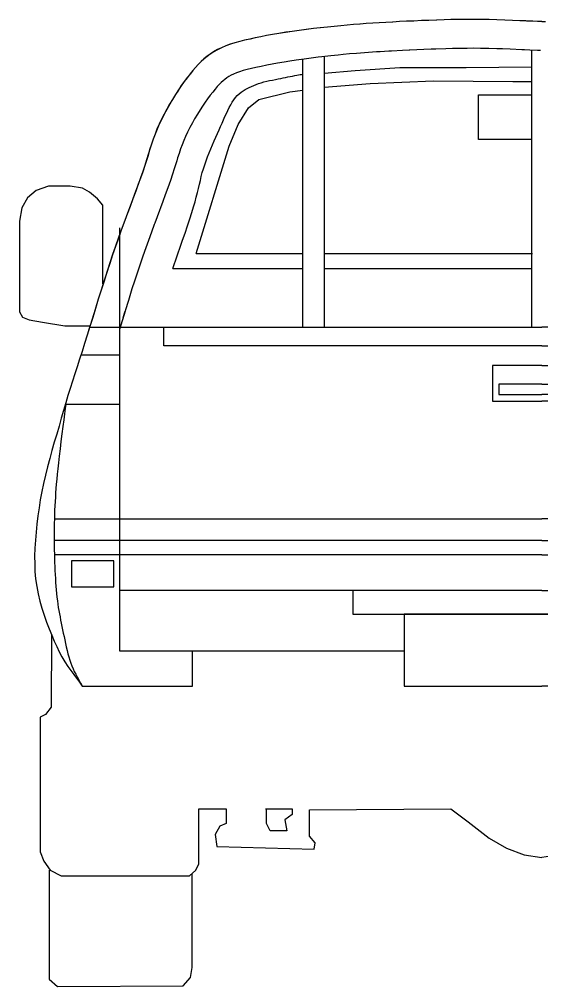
# Model space of a CAD drawing. Header units: millimetres. Extents: x -3256.2 to -3254.44, y 1846.43 to 1848.06.
# Drawn here: x -3256.203 to -3255.322, y 1846.425 to 1848.058 of the extents above; entities that cross this region are included whole.
import ezdxf

# ---------------------------------------------------------------- set-up
doc = ezdxf.new("R2010")
doc.units = ezdxf.units.MM
doc.header["$LTSCALE"] = 10
doc.layers.add('Veículos', color=2, linetype='Continuous')

msp = doc.modelspace()

# ---------------------------------------------------------------- linework, layer by layer
at = {"layer": 'Veículos'}
for p, q in [((-3255.6952, 1848.0436), (-3255.7071, 1848.0422)), ((-3255.6959, 1848.0435), (-3255.7068, 1848.0422)), ((-3255.6831, 1848.0449), (-3255.6959, 1848.0435)), ((-3255.6835, 1848.0449), (-3255.6952, 1848.0436)), ((-3255.6721, 1848.0461), (-3255.6835, 1848.0449)), ((-3255.6723, 1848.0461), (-3255.6831, 1848.0449)), ((-3255.6607, 1848.0472), (-3255.6723, 1848.0461)), ((-3255.661, 1848.0472), (-3255.6721, 1848.0461)), ((-3255.6501, 1848.0482), (-3255.661, 1848.0472)), ((-3255.6503, 1848.0482), (-3255.6607, 1848.0472)), ((-3255.6392, 1848.0492), (-3255.6503, 1848.0482)), ((-3255.6393, 1848.0492), (-3255.6501, 1848.0482)), ((-3255.6285, 1848.05), (-3255.6393, 1848.0492)), ((-3255.6283, 1848.05), (-3255.6392, 1848.0492)), ((-3255.6178, 1848.0508), (-3255.6285, 1848.05)), ((-3255.6178, 1848.0508), (-3255.6283, 1848.05)), ((-3255.6069, 1848.0515), (-3255.6178, 1848.0508)), ((-3255.607, 1848.0515), (-3255.6178, 1848.0508)), ((-3255.5963, 1848.0521), (-3255.607, 1848.0515)), ((-3255.596, 1848.0521), (-3255.6069, 1848.0515)), ((-3255.5849, 1848.0528), (-3255.5963, 1848.0521)), ((-3255.5849, 1848.0528), (-3255.596, 1848.0521)), ((-3255.5735, 1848.0534), (-3255.5849, 1848.0528)), ((-3255.5728, 1848.0534), (-3255.5849, 1848.0528)), ((-3255.5619, 1848.054), (-3255.5735, 1848.0534)), ((-3255.5618, 1848.054), (-3255.5728, 1848.0534)), ((-3255.5499, 1848.0546), (-3255.5619, 1848.054)), ((-3255.55, 1848.0546), (-3255.5618, 1848.054)), ((-3255.5375, 1848.0551), (-3255.55, 1848.0546)), ((-3255.5375, 1848.0551), (-3255.5499, 1848.0546)), ((-3255.5249, 1848.0557), (-3255.5375, 1848.0551)), ((-3255.5249, 1848.0557), (-3255.5375, 1848.0551)), ((-3255.5121, 1848.0562), (-3255.5249, 1848.0557)), ((-3255.5121, 1848.0562), (-3255.5249, 1848.0557)), ((-3255.4992, 1848.0567), (-3255.5121, 1848.0562)), ((-3255.4988, 1848.0567), (-3255.5121, 1848.0562)), ((-3255.4863, 1848.0571), (-3255.4992, 1848.0567)), ((-3255.4863, 1848.0571), (-3255.4988, 1848.0567)), ((-3255.4734, 1848.0574), (-3255.4863, 1848.0571)), ((-3255.4749, 1848.0574), (-3255.4863, 1848.0571)), ((-3255.4594, 1848.0577), (-3255.4749, 1848.0574)), ((-3255.4607, 1848.0577), (-3255.4734, 1848.0574)), ((-3255.4482, 1848.0579), (-3255.4607, 1848.0577)), ((-3255.4482, 1848.0579), (-3255.4594, 1848.0577)), ((-3255.436, 1848.0579), (-3255.4482, 1848.0579)), ((-3255.436, 1848.0579), (-3255.4482, 1848.0579)), ((-3255.4236, 1848.0578), (-3255.436, 1848.0579)), ((-3255.4236, 1848.0578), (-3255.436, 1848.0579)), ((-3255.4106, 1848.0576), (-3255.4236, 1848.0578)), ((-3255.4106, 1848.0576), (-3255.4236, 1848.0578)), ((-3255.3973, 1848.0572), (-3255.4106, 1848.0576)), ((-3255.3974, 1848.0572), (-3255.4106, 1848.0576)), ((-3255.384, 1848.0567), (-3255.3974, 1848.0572)), ((-3255.384, 1848.0567), (-3255.3973, 1848.0572)), ((-3255.371, 1848.0562), (-3255.384, 1848.0567)), ((-3255.371, 1848.0562), (-3255.384, 1848.0567)), ((-3255.3587, 1848.0556), (-3255.371, 1848.0562)), ((-3255.3567, 1848.0556), (-3255.371, 1848.0562)), ((-3255.3473, 1848.0551), (-3255.3587, 1848.0556)), ((-3255.3484, 1848.0552), (-3255.3567, 1848.0556)), ((-3255.3369, 1848.0546), (-3255.3484, 1848.0552)), ((-3255.3372, 1848.0546), (-3255.3473, 1848.0551)), ((-3255.3286, 1848.0542), (-3255.3372, 1848.0546)), ((-3255.3283, 1848.0542), (-3255.3369, 1848.0546)), ((-3255.3218, 1848.054), (-3255.3286, 1848.0542)), ((-3255.3219, 1848.054), (-3255.3283, 1848.0542)), ((-3255.3218, 1848.054), (-3255.3151, 1848.0542)), ((-3255.8053, 1848.0265), (-3255.8143, 1848.0246)), ((-3255.8055, 1848.0265), (-3255.8137, 1848.0247)), ((-3255.7959, 1848.0284), (-3255.8055, 1848.0265)), ((-3255.7959, 1848.0284), (-3255.8053, 1848.0265)), ((-3255.7862, 1848.0304), (-3255.7959, 1848.0284)), ((-3255.7862, 1848.0304), (-3255.7959, 1848.0284)), ((-3255.7761, 1848.0323), (-3255.7862, 1848.0304)), ((-3255.7761, 1848.0323), (-3255.7862, 1848.0304)), ((-3255.7654, 1848.0341), (-3255.7761, 1848.0323)), ((-3255.7654, 1848.0341), (-3255.7761, 1848.0323)), ((-3255.7536, 1848.036), (-3255.7654, 1848.0341)), ((-3255.7542, 1848.0359), (-3255.7654, 1848.0341)), ((-3255.7427, 1848.0376), (-3255.7542, 1848.0359)), ((-3255.7432, 1848.0375), (-3255.7536, 1848.036)), ((-3255.7309, 1848.0392), (-3255.7432, 1848.0375)), ((-3255.7309, 1848.0392), (-3255.7427, 1848.0376)), ((-3255.719, 1848.0408), (-3255.7309, 1848.0392)), ((-3255.7194, 1848.0407), (-3255.7309, 1848.0392)), ((-3255.7068, 1848.0422), (-3255.7194, 1848.0407)), ((-3255.7071, 1848.0422), (-3255.719, 1848.0408)), ((-3255.862, 1848.0101), (-3255.8689, 1848.0067)), ((-3255.862, 1848.0101), (-3255.8687, 1848.0068)), ((-3255.8549, 1848.0131), (-3255.862, 1848.0101)), ((-3255.8551, 1848.013), (-3255.862, 1848.0101)), ((-3255.8472, 1848.0159), (-3255.8551, 1848.013)), ((-3255.8474, 1848.0158), (-3255.8549, 1848.0131)), ((-3255.8396, 1848.0183), (-3255.8474, 1848.0158)), ((-3255.8398, 1848.0182), (-3255.8472, 1848.0159)), ((-3255.8314, 1848.0205), (-3255.8398, 1848.0182)), ((-3255.8315, 1848.0205), (-3255.8396, 1848.0183)), ((-3255.8231, 1848.0226), (-3255.8315, 1848.0205)), ((-3255.8234, 1848.0225), (-3255.8314, 1848.0205)), ((-3255.8137, 1848.0247), (-3255.8234, 1848.0225)), ((-3255.8143, 1848.0246), (-3255.8231, 1848.0226)), ((-3255.8866, 1847.9954), (-3255.892, 1847.9909)), ((-3255.8867, 1847.9953), (-3255.8918, 1847.9911)), ((-3255.8812, 1847.9993), (-3255.8867, 1847.9953)), ((-3255.8811, 1847.9994), (-3255.8866, 1847.9954)), ((-3255.8753, 1848.0031), (-3255.8812, 1847.9993)), ((-3255.8755, 1848.003), (-3255.8811, 1847.9994)), ((-3255.8687, 1848.0068), (-3255.8755, 1848.003)), ((-3255.8689, 1848.0067), (-3255.8753, 1848.0031)), ((-3255.6989, 1847.9939), (-3255.7149, 1847.9919)), ((-3255.6931, 1847.9946), (-3255.6989, 1847.9939)), ((-3255.6774, 1847.9963), (-3255.6931, 1847.9946)), ((-3255.6887, 1847.995), (-3255.6887, 1847.5384)), ((-3255.6655, 1847.9976), (-3255.6774, 1847.9963)), ((-3255.6567, 1847.9985), (-3255.6655, 1847.9976)), ((-3255.646, 1847.9995), (-3255.6567, 1847.9985)), ((-3255.6342, 1848.0005), (-3255.646, 1847.9995)), ((-3255.6275, 1848.001), (-3255.6342, 1848.0005)), ((-3255.6141, 1848.0019), (-3255.6275, 1848.001)), ((-3255.6006, 1848.0028), (-3255.6141, 1848.0019)), ((-3255.5943, 1848.0032), (-3255.6006, 1848.0028)), ((-3255.5796, 1848.004), (-3255.5943, 1848.0032)), ((-3255.5755, 1848.0043), (-3255.5796, 1848.004)), ((-3255.5568, 1848.0052), (-3255.5755, 1848.0043)), ((-3255.5453, 1848.0058), (-3255.5568, 1848.0052)), ((-3255.5441, 1848.0058), (-3255.5453, 1848.0058)), ((-3255.5209, 1848.0069), (-3255.5441, 1848.0058)), ((-3255.5084, 1848.0074), (-3255.5209, 1848.0069)), ((-3255.5004, 1848.0077), (-3255.5084, 1848.0074)), ((-3255.4834, 1848.0082), (-3255.5004, 1848.0077)), ((-3255.4725, 1848.0085), (-3255.4834, 1848.0082)), ((-3255.4603, 1848.0087), (-3255.4725, 1848.0085)), ((-3255.4473, 1848.0089), (-3255.4603, 1848.0087)), ((-3255.4361, 1848.009), (-3255.4473, 1848.0089)), ((-3255.4249, 1848.0089), (-3255.4361, 1848.009)), ((-3255.4108, 1848.0086), (-3255.4249, 1848.0089)), ((-3255.3973, 1848.0082), (-3255.4108, 1848.0086)), ((-3255.3877, 1848.0079), (-3255.3973, 1848.0082)), ((-3255.3752, 1848.0074), (-3255.3877, 1848.0079)), ((-3255.3552, 1848.0065), (-3255.3752, 1848.0074)), ((-3255.3507, 1848.0063), (-3255.3552, 1848.0065)), ((-3255.3418, 1848.0059), (-3255.3507, 1848.0063)), ((-3255.329, 1848.0053), (-3255.3418, 1848.0059)), ((-3255.3387, 1848.0057), (-3255.3387, 1847.5384)), ((-3255.3238, 1848.0051), (-3255.329, 1848.0053)), ((-3255.9013, 1847.9818), (-3255.9061, 1847.9767)), ((-3255.9014, 1847.9818), (-3255.906, 1847.9767)), ((-3255.8967, 1847.9866), (-3255.9014, 1847.9818)), ((-3255.8966, 1847.9867), (-3255.9013, 1847.9818)), ((-3255.8918, 1847.9911), (-3255.8967, 1847.9866)), ((-3255.892, 1847.9909), (-3255.8966, 1847.9867)), ((-3255.7952, 1847.9786), (-3255.8043, 1847.9767)), ((-3255.7854, 1847.9806), (-3255.7952, 1847.9786)), ((-3255.7767, 1847.9823), (-3255.7854, 1847.9806)), ((-3255.7678, 1847.984), (-3255.7767, 1847.9823)), ((-3255.7567, 1847.9859), (-3255.7678, 1847.984)), ((-3255.7469, 1847.9875), (-3255.7567, 1847.9859)), ((-3255.7364, 1847.989), (-3255.7469, 1847.9875)), ((-3255.7228, 1847.9909), (-3255.7364, 1847.989)), ((-3255.725, 1847.5384), (-3255.725, 1847.9908)), ((-3255.7149, 1847.9919), (-3255.7228, 1847.9909)), ((-3255.4492, 1847.9764), (-3255.3387, 1847.978)), ((-3255.9149, 1847.966), (-3255.9201, 1847.9594)), ((-3255.9152, 1847.9656), (-3255.92, 1847.9595)), ((-3255.9106, 1847.9714), (-3255.9152, 1847.9656)), ((-3255.9105, 1847.9714), (-3255.9149, 1847.966)), ((-3255.906, 1847.9767), (-3255.9106, 1847.9714)), ((-3255.9061, 1847.9767), (-3255.9105, 1847.9714)), ((-3255.85, 1847.9612), (-3255.8534, 1847.959)), ((-3255.846, 1847.9635), (-3255.85, 1847.9612)), ((-3255.8419, 1847.9655), (-3255.846, 1847.9635)), ((-3255.837, 1847.9675), (-3255.8419, 1847.9655)), ((-3255.8318, 1847.9694), (-3255.837, 1847.9675)), ((-3255.8258, 1847.9713), (-3255.8318, 1847.9694)), ((-3255.819, 1847.9732), (-3255.8258, 1847.9713)), ((-3255.8117, 1847.975), (-3255.819, 1847.9732)), ((-3255.8043, 1847.9767), (-3255.8117, 1847.975)), ((-3255.7502, 1847.9607), (-3255.7462, 1847.9615)), ((-3255.7462, 1847.9615), (-3255.7424, 1847.9622)), ((-3255.7424, 1847.9622), (-3255.7387, 1847.9629)), ((-3255.7387, 1847.9629), (-3255.7353, 1847.9635)), ((-3255.7353, 1847.9635), (-3255.7321, 1847.9641)), ((-3255.7321, 1847.9641), (-3255.7293, 1847.9646)), ((-3255.7293, 1847.9646), (-3255.7269, 1847.965)), ((-3255.7269, 1847.965), (-3255.725, 1847.9654)), ((-3255.6887, 1847.9669), (-3255.6367, 1847.9717)), ((-3255.6367, 1847.9717), (-3255.5611, 1847.9764)), ((-3255.5611, 1847.9764), (-3255.4492, 1847.9764)), ((-3255.93, 1847.946), (-3255.935, 1847.9386)), ((-3255.9303, 1847.9456), (-3255.9348, 1847.9389)), ((-3255.925, 1847.9529), (-3255.9303, 1847.9456)), ((-3255.925, 1847.953), (-3255.93, 1847.946)), ((-3255.92, 1847.9595), (-3255.925, 1847.953)), ((-3255.9201, 1847.9594), (-3255.925, 1847.9529)), ((-3255.8657, 1847.9483), (-3255.8693, 1847.9444)), ((-3255.8627, 1847.9513), (-3255.8657, 1847.9483)), ((-3255.8596, 1847.9541), (-3255.8627, 1847.9513)), ((-3255.8566, 1847.9566), (-3255.8596, 1847.9541)), ((-3255.8534, 1847.959), (-3255.8566, 1847.9566)), ((-3255.8153, 1847.9431), (-3255.8116, 1847.9448)), ((-3255.8116, 1847.9448), (-3255.8078, 1847.9464)), ((-3255.8078, 1847.9464), (-3255.8038, 1847.948)), ((-3255.8038, 1847.948), (-3255.7996, 1847.9496)), ((-3255.7996, 1847.9496), (-3255.7952, 1847.951)), ((-3255.7952, 1847.951), (-3255.7905, 1847.9523)), ((-3255.7905, 1847.9523), (-3255.7857, 1847.9535)), ((-3255.7857, 1847.9535), (-3255.7809, 1847.9545)), ((-3255.7809, 1847.9545), (-3255.776, 1847.9555)), ((-3255.776, 1847.9555), (-3255.7712, 1847.9565)), ((-3255.7712, 1847.9565), (-3255.7666, 1847.9573)), ((-3255.7666, 1847.9573), (-3255.7622, 1847.9582)), ((-3255.7622, 1847.9582), (-3255.7581, 1847.9591)), ((-3255.7581, 1847.9591), (-3255.7541, 1847.9599)), ((-3255.7541, 1847.9599), (-3255.7502, 1847.9607)), ((-3255.6887, 1847.9433), (-3255.6115, 1847.9496)), ((-3255.6115, 1847.9496), (-3255.5043, 1847.9543)), ((-3255.5043, 1847.9543), (-3255.3704, 1847.9528)), ((-3255.3704, 1847.9528), (-3255.3388, 1847.9528)), ((-3255.94, 1847.9309), (-3255.9449, 1847.9229)), ((-3255.94, 1847.9309), (-3255.9449, 1847.9229)), ((-3255.9348, 1847.9389), (-3255.94, 1847.9309)), ((-3255.935, 1847.9386), (-3255.94, 1847.9309)), ((-3255.8811, 1847.9298), (-3255.8857, 1847.9237)), ((-3255.8771, 1847.935), (-3255.8811, 1847.9298)), ((-3255.873, 1847.94), (-3255.8771, 1847.935)), ((-3255.8693, 1847.9444), (-3255.873, 1847.94)), ((-3255.8385, 1847.926), (-3255.8355, 1847.9293)), ((-3255.8355, 1847.9293), (-3255.8323, 1847.9323)), ((-3255.8323, 1847.9323), (-3255.8291, 1847.9349)), ((-3255.8291, 1847.9349), (-3255.8258, 1847.9373)), ((-3255.8258, 1847.9373), (-3255.8224, 1847.9394)), ((-3255.8224, 1847.9394), (-3255.8189, 1847.9413)), ((-3255.8189, 1847.9413), (-3255.8153, 1847.9431)), ((-3255.7991, 1847.9228), (-3255.7471, 1847.9354)), ((-3255.7471, 1847.9354), (-3255.725, 1847.9386)), ((-3255.4287, 1847.855), (-3255.4287, 1847.9307)), ((-3255.4287, 1847.9307), (-3255.3387, 1847.9307)), ((-3255.3387, 1847.9307), (-3255.3387, 1847.855)), ((-3255.9495, 1847.915), (-3255.9547, 1847.9057)), ((-3255.9497, 1847.9147), (-3255.9544, 1847.9063)), ((-3255.9449, 1847.9229), (-3255.9497, 1847.9147)), ((-3255.9449, 1847.9229), (-3255.9495, 1847.915)), ((-3255.8898, 1847.9181), (-3255.8942, 1847.9115)), ((-3255.8857, 1847.9237), (-3255.8898, 1847.9181)), ((-3255.8492, 1847.9091), (-3255.8467, 1847.9138)), ((-3255.8467, 1847.9138), (-3255.8441, 1847.9182)), ((-3255.8441, 1847.9182), (-3255.8414, 1847.9222)), ((-3255.8414, 1847.9222), (-3255.8385, 1847.926)), ((-3255.8164, 1847.9086), (-3255.7991, 1847.9228)), ((-3255.9589, 1847.8978), (-3255.9632, 1847.8893)), ((-3255.959, 1847.8976), (-3255.9631, 1847.8895)), ((-3255.9547, 1847.9057), (-3255.959, 1847.8976)), ((-3255.9544, 1847.9063), (-3255.9589, 1847.8978)), ((-3255.9027, 1847.898), (-3255.9075, 1847.8898)), ((-3255.8984, 1847.905), (-3255.9027, 1847.898)), ((-3255.8942, 1847.9115), (-3255.8984, 1847.905)), ((-3255.8563, 1847.8938), (-3255.854, 1847.8991)), ((-3255.854, 1847.8991), (-3255.8516, 1847.9042)), ((-3255.8516, 1847.9042), (-3255.8492, 1847.9091)), ((-3255.8338, 1847.8803), (-3255.8164, 1847.9086)), ((-3255.9672, 1847.8809), (-3255.9711, 1847.8723)), ((-3255.9673, 1847.8808), (-3255.971, 1847.8724)), ((-3255.9632, 1847.8893), (-3255.9673, 1847.8808)), ((-3255.9631, 1847.8895), (-3255.9672, 1847.8809)), ((-3255.9113, 1847.8831), (-3255.9155, 1847.8751)), ((-3255.9075, 1847.8898), (-3255.9113, 1847.8831)), ((-3255.8637, 1847.8771), (-3255.8612, 1847.8828)), ((-3255.8612, 1847.8828), (-3255.8587, 1847.8883)), ((-3255.8587, 1847.8883), (-3255.8563, 1847.8938)), ((-3255.8495, 1847.844), (-3255.8338, 1847.8803)), ((-3255.9743, 1847.8643), (-3255.9774, 1847.8556)), ((-3255.9743, 1847.8641), (-3255.9774, 1847.8558)), ((-3255.971, 1847.8724), (-3255.9743, 1847.8641)), ((-3255.9711, 1847.8723), (-3255.9743, 1847.8643)), ((-3255.9194, 1847.8674), (-3255.9229, 1847.8602)), ((-3255.9155, 1847.8751), (-3255.9194, 1847.8674)), ((-3255.8719, 1847.8591), (-3255.8691, 1847.8653)), ((-3255.8691, 1847.8653), (-3255.8664, 1847.8713)), ((-3255.8664, 1847.8713), (-3255.8637, 1847.8771)), ((-3255.9802, 1847.8473), (-3255.983, 1847.8387)), ((-3255.9803, 1847.8473), (-3255.9829, 1847.8392)), ((-3255.9774, 1847.8556), (-3255.9803, 1847.8473)), ((-3255.9774, 1847.8558), (-3255.9802, 1847.8473)), ((-3255.9258, 1847.8537), (-3255.9287, 1847.8464)), ((-3255.9229, 1847.8602), (-3255.9258, 1847.8537)), ((-3255.8775, 1847.8462), (-3255.8747, 1847.8527)), ((-3255.8747, 1847.8527), (-3255.8719, 1847.8591)), ((-3255.3387, 1847.855), (-3255.4287, 1847.855)), ((-3255.9829, 1847.8392), (-3255.9868, 1847.8267)), ((-3255.983, 1847.8387), (-3255.9858, 1847.8299)), ((-3255.9339, 1847.8317), (-3255.9363, 1847.8241)), ((-3255.9312, 1847.8395), (-3255.9339, 1847.8317)), ((-3255.9287, 1847.8464), (-3255.9312, 1847.8395)), ((-3255.9047, 1847.6627), (-3255.8495, 1847.844)), ((-3255.8856, 1847.8261), (-3255.883, 1847.8328)), ((-3255.883, 1847.8328), (-3255.8803, 1847.8395)), ((-3255.8803, 1847.8395), (-3255.8775, 1847.8462)), ((-3255.9887, 1847.8207), (-3255.9917, 1847.8111)), ((-3255.989, 1847.8197), (-3255.9917, 1847.8111)), ((-3255.9868, 1847.8267), (-3255.989, 1847.8197)), ((-3255.9858, 1847.8299), (-3255.9887, 1847.8207)), ((-3255.9378, 1847.8193), (-3255.942, 1847.8058)), ((-3255.9363, 1847.8241), (-3255.9378, 1847.8193)), ((-3255.8905, 1847.8125), (-3255.8882, 1847.8193)), ((-3255.8882, 1847.8193), (-3255.8856, 1847.8261)), ((-3255.995, 1847.801), (-3255.9988, 1847.7903)), ((-3255.9951, 1847.8008), (-3255.9988, 1847.7901)), ((-3255.9917, 1847.8111), (-3255.9951, 1847.8008)), ((-3255.9917, 1847.8111), (-3255.995, 1847.801)), ((-3255.942, 1847.8058), (-3255.945, 1847.7964)), ((-3255.8963, 1847.7927), (-3255.8946, 1847.7992)), ((-3255.8946, 1847.7992), (-3255.8927, 1847.8058)), ((-3255.8927, 1847.8058), (-3255.8905, 1847.8125)), ((-3255.9988, 1847.7903), (-3256.0029, 1847.779)), ((-3255.9988, 1847.7901), (-3256.0026, 1847.7796)), ((-3255.9485, 1847.7857), (-3255.9527, 1847.7737)), ((-3255.945, 1847.7964), (-3255.9485, 1847.7857)), ((-3255.8995, 1847.7795), (-3255.8979, 1847.7862)), ((-3255.8979, 1847.7862), (-3255.8963, 1847.7927)), ((-3256.1749, 1847.769), (-3256.1899, 1847.7564)), ((-3256.1541, 1847.7766), (-3256.1749, 1847.769)), ((-3256.1175, 1847.7766), (-3256.1541, 1847.7766)), ((-3256.0967, 1847.7729), (-3256.1175, 1847.7766)), ((-3256.0851, 1847.7662), (-3256.0967, 1847.7729)), ((-3256.0717, 1847.7549), (-3256.0851, 1847.7662)), ((-3256.0072, 1847.7672), (-3256.0118, 1847.7548)), ((-3256.0069, 1847.7679), (-3256.0117, 1847.7552)), ((-3256.0029, 1847.779), (-3256.0072, 1847.7672)), ((-3256.0026, 1847.7796), (-3256.0069, 1847.7679)), ((-3255.9527, 1847.7737), (-3255.9571, 1847.7616)), ((-3255.9048, 1847.758), (-3255.9028, 1847.7655)), ((-3255.9028, 1847.7655), (-3255.9011, 1847.7726)), ((-3255.9011, 1847.7726), (-3255.8995, 1847.7795)), ((-3256.1899, 1847.7564), (-3256.1994, 1847.7399)), ((-3256.0626, 1847.7441), (-3256.0717, 1847.7549)), ((-3256.0123, 1847.7533), (-3256.023, 1847.7247)), ((-3256.0118, 1847.7548), (-3256.0165, 1847.7421)), ((-3256.0117, 1847.7552), (-3256.0123, 1847.7533)), ((-3255.9611, 1847.7507), (-3255.9707, 1847.7248)), ((-3255.9571, 1847.7616), (-3255.9611, 1847.7507)), ((-3255.9094, 1847.7415), (-3255.9069, 1847.75)), ((-3255.9069, 1847.75), (-3255.9048, 1847.758)), ((-3256.1994, 1847.7399), (-3256.2034, 1847.7175)), ((-3256.0626, 1847.6118), (-3256.0626, 1847.7441)), ((-3256.0165, 1847.7421), (-3256.0214, 1847.729)), ((-3255.9124, 1847.732), (-3255.9094, 1847.7415)), ((-3256.2034, 1847.7175), (-3256.2034, 1847.5644)), ((-3256.0253, 1847.7186), (-3256.0319, 1847.7005)), ((-3256.0214, 1847.729), (-3256.0263, 1847.7157)), ((-3256.023, 1847.7247), (-3256.0253, 1847.7186)), ((-3255.9707, 1847.7248), (-3255.9748, 1847.7138)), ((-3255.9198, 1847.7095), (-3255.9159, 1847.7212)), ((-3255.9159, 1847.7212), (-3255.9124, 1847.732)), ((-3256.0313, 1847.7021), (-3256.0363, 1847.6883)), ((-3256.0319, 1847.7005), (-3256.0358, 1847.6896)), ((-3256.0344, 1847.7063), (-3256.0344, 1846.992)), ((-3256.0263, 1847.7157), (-3256.0313, 1847.7021)), ((-3255.9756, 1847.7117), (-3255.9804, 1847.6988)), ((-3255.9748, 1847.7138), (-3255.9756, 1847.7117)), ((-3255.9238, 1847.6973), (-3255.9198, 1847.7095)), ((-3256.0358, 1847.6896), (-3256.0415, 1847.6734)), ((-3256.0363, 1847.6883), (-3256.0412, 1847.6744)), ((-3255.9856, 1847.6846), (-3255.99, 1847.6722)), ((-3255.9804, 1847.6988), (-3255.9856, 1847.6846)), ((-3255.932, 1847.6732), (-3255.9279, 1847.6851)), ((-3255.9279, 1847.6851), (-3255.9238, 1847.6973)), ((-3256.0412, 1847.6744), (-3256.046, 1847.6604)), ((-3256.0415, 1847.6734), (-3256.0459, 1847.6608)), ((-3255.99, 1847.6722), (-3255.9951, 1847.658)), ((-3255.9358, 1847.6621), (-3255.932, 1847.6732)), ((-3256.0459, 1847.6608), (-3256.051, 1847.6454)), ((-3256.046, 1847.6604), (-3256.0508, 1847.6461)), ((-3255.9951, 1847.658), (-3255.9996, 1847.6449)), ((-3255.942, 1847.6439), (-3255.9391, 1847.6522)), ((-3255.9391, 1847.6522), (-3255.9358, 1847.6621)), ((-3255.9047, 1847.6627), (-3255.725, 1847.6627)), ((-3255.6887, 1847.6627), (-3255.3373, 1847.6627)), ((-3256.0508, 1847.6461), (-3256.0556, 1847.6314)), ((-3256.051, 1847.6454), (-3256.0552, 1847.6324)), ((-3255.9996, 1847.6449), (-3256.0042, 1847.631)), ((-3255.9441, 1847.6375), (-3255.942, 1847.6439)), ((-3255.9441, 1847.6375), (-3255.725, 1847.6375)), ((-3255.6887, 1847.6375), (-3255.3387, 1847.6375)), ((-3256.0552, 1847.6324), (-3256.0607, 1847.6154)), ((-3256.0556, 1847.6314), (-3256.0604, 1847.6162)), ((-3256.0042, 1847.631), (-3256.0092, 1847.6158)), ((-3256.0604, 1847.6162), (-3256.0653, 1847.6009)), ((-3256.0607, 1847.6154), (-3256.0653, 1847.6009)), ((-3256.0133, 1847.6029), (-3256.0194, 1847.5835)), ((-3256.0092, 1847.6158), (-3256.0133, 1847.6029)), ((-3256.0701, 1847.5854), (-3256.0755, 1847.5681)), ((-3256.0701, 1847.5854), (-3256.0749, 1847.5699)), ((-3256.0653, 1847.6009), (-3256.0701, 1847.5854)), ((-3256.0653, 1847.6009), (-3256.0701, 1847.5854)), ((-3256.0749, 1847.5699), (-3256.0796, 1847.5546)), ((-3256.021, 1847.5784), (-3256.0284, 1847.5546)), ((-3256.0194, 1847.5835), (-3256.021, 1847.5784)), ((-3256.2034, 1847.5644), (-3256.1981, 1847.5552)), ((-3256.1981, 1847.5552), (-3256.1866, 1847.551)), ((-3256.0796, 1847.5546), (-3256.0843, 1847.5396)), ((-3256.0755, 1847.5681), (-3256.0837, 1847.5413)), ((-3256.025, 1847.5656), (-3256.0345, 1847.5347)), ((-3256.0284, 1847.5546), (-3256.025, 1847.5656)), ((-3256.1866, 1847.551), (-3256.1641, 1847.5471)), ((-3256.1641, 1847.5471), (-3256.1267, 1847.5405)), ((-3256.1267, 1847.5405), (-3256.0851, 1847.5405)), ((-3256.0843, 1847.5396), (-3256.0888, 1847.5249)), ((-3256.0837, 1847.5413), (-3256.0864, 1847.5327)), ((-3256.085, 1847.5384), (-3255.3218, 1847.5384)), ((-3255.9594, 1847.5069), (-3255.9594, 1847.5384)), ((-3254.5587, 1847.5384), (-3255.3218, 1847.5384)), ((-3256.0888, 1847.5249), (-3256.0932, 1847.5109)), ((-3256.0932, 1847.5109), (-3256.0975, 1847.4974)), ((-3255.3218, 1847.5069), (-3255.9594, 1847.5069)), ((-3255.3218, 1847.5069), (-3254.6843, 1847.5069)), ((-3256.0975, 1847.4974), (-3256.1017, 1847.4844)), ((-3256.0344, 1847.491), (-3256.0987, 1847.491)), ((-3256.1057, 1847.4717), (-3256.1097, 1847.4594)), ((-3256.1017, 1847.4844), (-3256.1057, 1847.4717)), ((-3255.3218, 1847.4736), (-3255.405, 1847.4736)), ((-3255.405, 1847.4736), (-3255.405, 1847.4137)), ((-3255.3218, 1847.4736), (-3255.2386, 1847.4736)), ((-3256.1097, 1847.4594), (-3256.1136, 1847.4472)), ((-3256.1136, 1847.4472), (-3256.1175, 1847.435)), ((-3255.3218, 1847.4421), (-3255.394, 1847.4421)), ((-3255.394, 1847.4421), (-3255.394, 1847.4247)), ((-3255.3218, 1847.4421), (-3255.2497, 1847.4421)), ((-3256.1213, 1847.4228), (-3256.1251, 1847.4105)), ((-3256.1175, 1847.435), (-3256.1213, 1847.4228)), ((-3255.394, 1847.4247), (-3255.3218, 1847.4247)), ((-3255.2497, 1847.4247), (-3255.3218, 1847.4247)), ((-3256.1251, 1847.4105), (-3256.1288, 1847.3979)), ((-3256.1251, 1847.4077), (-3256.126, 1847.4011)), ((-3256.0344, 1847.4077), (-3256.1251, 1847.4077)), ((-3255.405, 1847.4137), (-3255.3218, 1847.4137)), ((-3255.2386, 1847.4137), (-3255.3218, 1847.4137)), ((-3256.1288, 1847.3979), (-3256.1326, 1847.3849)), ((-3256.1271, 1847.3924), (-3256.1284, 1847.3821)), ((-3256.126, 1847.4011), (-3256.1271, 1847.3924)), ((-3256.1326, 1847.3849), (-3256.1364, 1847.3716)), ((-3256.1284, 1847.3821), (-3256.1299, 1847.3706)), ((-3256.1404, 1847.3581), (-3256.1444, 1847.3443)), ((-3256.1364, 1847.3716), (-3256.1404, 1847.3581)), ((-3256.1315, 1847.3582), (-3256.1331, 1847.3455)), ((-3256.1299, 1847.3706), (-3256.1315, 1847.3582)), ((-3256.1444, 1847.3443), (-3256.1483, 1847.3305)), ((-3256.1331, 1847.3455), (-3256.1347, 1847.3328)), ((-3256.1483, 1847.3305), (-3256.1522, 1847.3165)), ((-3256.1347, 1847.3328), (-3256.1362, 1847.3206)), ((-3256.1522, 1847.3165), (-3256.156, 1847.3026)), ((-3256.1375, 1847.3092), (-3256.1386, 1847.2991)), ((-3256.1362, 1847.3206), (-3256.1375, 1847.3092)), ((-3256.156, 1847.3026), (-3256.1595, 1847.2886)), ((-3256.1386, 1847.2991), (-3256.1395, 1847.2902)), ((-3256.1595, 1847.2886), (-3256.1627, 1847.2747)), ((-3256.1403, 1847.2817), (-3256.141, 1847.2737)), ((-3256.1395, 1847.2902), (-3256.1403, 1847.2817)), ((-3256.1656, 1847.2609), (-3256.168, 1847.2472)), ((-3256.1627, 1847.2747), (-3256.1656, 1847.2609)), ((-3256.1416, 1847.266), (-3256.1421, 1847.2586)), ((-3256.141, 1847.2737), (-3256.1416, 1847.266)), ((-3256.168, 1847.2472), (-3256.1701, 1847.2335)), ((-3256.1431, 1847.2442), (-3256.1434, 1847.2371)), ((-3256.1426, 1847.2514), (-3256.1431, 1847.2442)), ((-3256.1421, 1847.2586), (-3256.1426, 1847.2514)), ((-3256.1701, 1847.2335), (-3256.172, 1847.2199)), ((-3256.1438, 1847.2298), (-3256.144, 1847.2224)), ((-3256.1434, 1847.2371), (-3256.1438, 1847.2298)), ((-3256.172, 1847.2199), (-3256.1737, 1847.2061)), ((-3256.1443, 1847.2148), (-3256.1445, 1847.2073)), ((-3256.144, 1847.2224), (-3256.1443, 1847.2148)), ((-3256.1443, 1847.2148), (-3255.3218, 1847.2148)), ((-3254.4994, 1847.2148), (-3255.3218, 1847.2148)), ((-3256.1737, 1847.2061), (-3256.1752, 1847.1924)), ((-3256.1445, 1847.2073), (-3256.1446, 1847.1997)), ((-3256.1446, 1847.1997), (-3256.1446, 1847.1922)), ((-3256.1764, 1847.1788), (-3256.1772, 1847.1653)), ((-3256.1752, 1847.1924), (-3256.1764, 1847.1788)), ((-3256.1446, 1847.1922), (-3256.1446, 1847.1847)), ((-3256.1446, 1847.1847), (-3256.1446, 1847.1773)), ((-3255.3218, 1847.1785), (-3256.1446, 1847.1785)), ((-3256.1446, 1847.1773), (-3256.1445, 1847.1699)), ((-3255.3218, 1847.1785), (-3254.499, 1847.1785)), ((-3256.1772, 1847.1653), (-3256.1776, 1847.1519)), ((-3256.1445, 1847.1699), (-3256.1444, 1847.1626)), ((-3256.1444, 1847.1626), (-3256.1442, 1847.1554)), ((-3256.1776, 1847.1519), (-3256.1775, 1847.1388)), ((-3255.3218, 1847.1539), (-3256.1443, 1847.1539)), ((-3256.1442, 1847.1554), (-3256.144, 1847.1484)), ((-3256.144, 1847.1484), (-3256.1438, 1847.1414)), ((-3255.3218, 1847.1539), (-3254.4994, 1847.1539)), ((-3256.1775, 1847.1388), (-3256.177, 1847.1259)), ((-3256.1438, 1847.1414), (-3256.1436, 1847.1345)), ((-3256.1436, 1847.1345), (-3256.1433, 1847.1277)), ((-3256.1153, 1847.1443), (-3256.1153, 1847.1004)), ((-3256.044, 1847.1443), (-3256.1153, 1847.1443)), ((-3256.044, 1847.1004), (-3256.044, 1847.1443)), ((-3256.177, 1847.1259), (-3256.1759, 1847.1134)), ((-3256.1759, 1847.1134), (-3256.1741, 1847.101)), ((-3256.1433, 1847.1277), (-3256.143, 1847.121)), ((-3256.143, 1847.121), (-3256.1426, 1847.1143)), ((-3256.1426, 1847.1143), (-3256.1422, 1847.1077)), ((-3256.1741, 1847.101), (-3256.1717, 1847.0885)), ((-3256.1422, 1847.1077), (-3256.1417, 1847.1013)), ((-3256.1417, 1847.1013), (-3256.1412, 1847.0949)), ((-3256.1153, 1847.1004), (-3256.044, 1847.1004)), ((-3256.1717, 1847.0885), (-3256.1687, 1847.0762)), ((-3256.1412, 1847.0949), (-3256.1406, 1847.0887)), ((-3256.1406, 1847.0887), (-3256.1399, 1847.0826)), ((-3256.1399, 1847.0826), (-3256.1392, 1847.0767)), ((-3255.6406, 1847.0937), (-3256.0344, 1847.0937)), ((-3255.3218, 1847.0937), (-3255.6406, 1847.0937)), ((-3255.6406, 1847.0937), (-3255.6406, 1847.0543)), ((-3255.3218, 1847.0937), (-3255.0031, 1847.0937)), ((-3256.1687, 1847.0762), (-3256.1652, 1847.064)), ((-3256.1652, 1847.064), (-3256.1614, 1847.0521)), ((-3256.1392, 1847.0767), (-3256.1384, 1847.071)), ((-3256.1384, 1847.071), (-3256.1376, 1847.0654)), ((-3256.1376, 1847.0654), (-3256.1367, 1847.06)), ((-3256.1614, 1847.0521), (-3256.1573, 1847.0405)), ((-3256.1367, 1847.06), (-3256.1357, 1847.0546)), ((-3256.1357, 1847.0546), (-3256.1347, 1847.0493)), ((-3256.1347, 1847.0493), (-3256.1337, 1847.044)), ((-3255.6406, 1847.0543), (-3255.3218, 1847.0543)), ((-3255.3218, 1847.0543), (-3255.554, 1847.0543)), ((-3255.554, 1847.0543), (-3255.554, 1846.9323)), ((-3255.3218, 1847.0543), (-3255.0896, 1847.0543)), ((-3255.0031, 1847.0543), (-3255.3218, 1847.0543)), ((-3256.1573, 1847.0405), (-3256.153, 1847.0294)), ((-3256.1337, 1847.044), (-3256.1326, 1847.0387)), ((-3256.1326, 1847.0387), (-3256.1315, 1847.0333)), ((-3256.1315, 1847.0333), (-3256.1303, 1847.0278)), ((-3256.153, 1847.0294), (-3256.1487, 1847.0187)), ((-3256.149, 1847.0194), (-3256.1497, 1846.8972)), ((-3256.1487, 1847.0187), (-3256.1445, 1847.0087)), ((-3256.1303, 1847.0278), (-3256.1292, 1847.0221)), ((-3256.1292, 1847.0221), (-3256.128, 1847.0164)), ((-3256.128, 1847.0164), (-3256.1267, 1847.0105)), ((-3256.1445, 1847.0087), (-3256.1404, 1846.9992)), ((-3256.1404, 1846.9992), (-3256.1362, 1846.9903)), ((-3256.1267, 1847.0105), (-3256.1254, 1847.0046)), ((-3256.1254, 1847.0046), (-3256.1241, 1846.9987)), ((-3256.1241, 1846.9987), (-3256.1227, 1846.9929)), ((-3256.1362, 1846.9903), (-3256.1316, 1846.9818)), ((-3256.1316, 1846.9818), (-3256.1267, 1846.9736)), ((-3256.1227, 1846.9929), (-3256.1213, 1846.9872)), ((-3256.1213, 1846.9872), (-3256.1198, 1846.9818)), ((-3256.1198, 1846.9818), (-3256.1183, 1846.9765)), ((-3256.0344, 1846.992), (-3255.554, 1846.992)), ((-3255.911, 1846.9323), (-3255.911, 1846.992)), ((-3256.1267, 1846.9736), (-3256.1216, 1846.9659)), ((-3256.1216, 1846.9659), (-3256.1166, 1846.9587)), ((-3256.1183, 1846.9765), (-3256.1166, 1846.9716)), ((-3256.1166, 1846.9716), (-3256.1148, 1846.9668)), ((-3256.1148, 1846.9668), (-3256.1128, 1846.962)), ((-3256.1166, 1846.9587), (-3256.1117, 1846.952)), ((-3256.1128, 1846.962), (-3256.1106, 1846.9573)), ((-3256.1117, 1846.952), (-3256.1072, 1846.946)), ((-3256.1106, 1846.9573), (-3256.1083, 1846.9528)), ((-3256.1083, 1846.9528), (-3256.106, 1846.9484)), ((-3256.1072, 1846.946), (-3256.1032, 1846.9407)), ((-3256.106, 1846.9484), (-3256.1038, 1846.9444)), ((-3256.1038, 1846.9444), (-3256.1017, 1846.9407)), ((-3256.1032, 1846.9407), (-3256.0998, 1846.9361)), ((-3256.1017, 1846.9407), (-3256.0999, 1846.9374)), ((-3256.0999, 1846.9374), (-3256.0983, 1846.9346)), ((-3256.0998, 1846.9361), (-3256.0971, 1846.9323)), ((-3256.0983, 1846.9346), (-3256.0971, 1846.9323)), ((-3256.0971, 1846.9323), (-3255.911, 1846.9323)), ((-3255.554, 1846.9323), (-3255.3218, 1846.9323)), ((-3255.0896, 1846.9323), (-3255.3218, 1846.9323)), ((-3256.159, 1846.8848), (-3256.1683, 1846.8802)), ((-3256.1497, 1846.8972), (-3256.159, 1846.8848)), ((-3256.1683, 1846.8802), (-3256.1683, 1846.6528)), ((-3255.9007, 1846.6327), (-3255.9007, 1846.7255)), ((-3255.9007, 1846.7255), (-3255.8543, 1846.7255)), ((-3255.8543, 1846.7255), (-3255.8543, 1846.7007)), ((-3255.7878, 1846.7255), (-3255.7429, 1846.7255)), ((-3255.7862, 1846.7007), (-3255.7862, 1846.7255)), ((-3255.7429, 1846.7255), (-3255.7429, 1846.7162)), ((-3255.7135, 1846.7239), (-3255.4753, 1846.7255)), ((-3255.7135, 1846.6791), (-3255.7135, 1846.7239)), ((-3255.4753, 1846.7255), (-3255.4459, 1846.7038)), ((-3255.7429, 1846.7162), (-3255.7553, 1846.7069)), ((-3255.7553, 1846.7069), (-3255.7522, 1846.6884)), ((-3255.4459, 1846.7038), (-3255.4104, 1846.676)), ((-3255.8651, 1846.6961), (-3255.8729, 1846.6822)), ((-3255.8543, 1846.7007), (-3255.8651, 1846.6961)), ((-3255.78, 1846.6884), (-3255.7862, 1846.7007)), ((-3255.7522, 1846.6884), (-3255.78, 1846.6884)), ((-3255.8729, 1846.6822), (-3255.8698, 1846.6621)), ((-3255.7043, 1846.6683), (-3255.7135, 1846.6791)), ((-3255.4104, 1846.676), (-3255.381, 1846.659)), ((-3255.8698, 1846.6621), (-3255.7058, 1846.6574)), ((-3255.7058, 1846.6574), (-3255.7043, 1846.6683)), ((-3255.381, 1846.659), (-3255.3516, 1846.6481)), ((-3256.1683, 1846.6528), (-3256.1621, 1846.6373)), ((-3255.3516, 1846.6481), (-3255.3218, 1846.6435)), ((-3255.2921, 1846.6481), (-3255.3218, 1846.6435)), ((-3256.1621, 1846.6373), (-3256.1513, 1846.6218)), ((-3255.9053, 1846.6218), (-3255.9007, 1846.6327)), ((-3256.1528, 1846.6218), (-3256.1528, 1846.4378)), ((-3256.1513, 1846.6218), (-3256.1327, 1846.6126)), ((-3256.1327, 1846.6126), (-3255.9162, 1846.6126)), ((-3255.9162, 1846.6126), (-3255.9053, 1846.6218)), ((-3255.9115, 1846.4579), (-3255.9115, 1846.6157)), ((-3255.9146, 1846.4409), (-3255.9115, 1846.4579)), ((-3256.1528, 1846.4378), (-3256.1389, 1846.4254)), ((-3256.1389, 1846.4254), (-3255.927, 1846.4269)), ((-3255.927, 1846.4269), (-3255.9146, 1846.4409))]:
    msp.add_line(p, q, dxfattribs=at)

doc.saveas('drawing.dxf')
